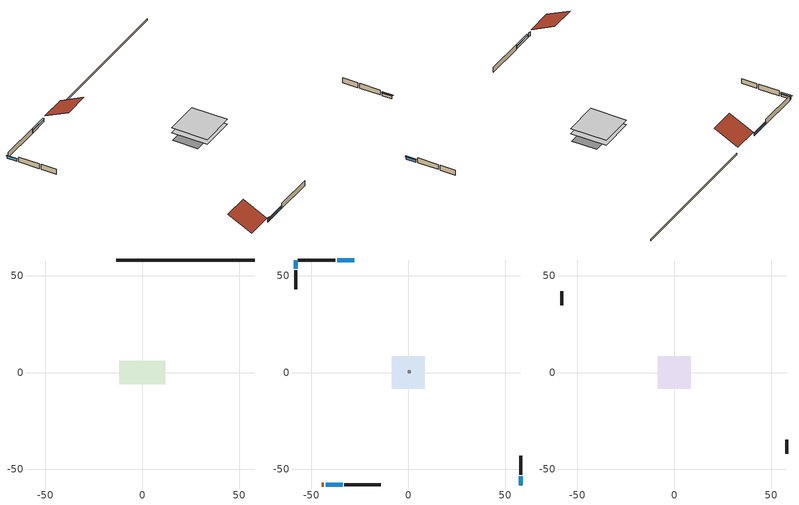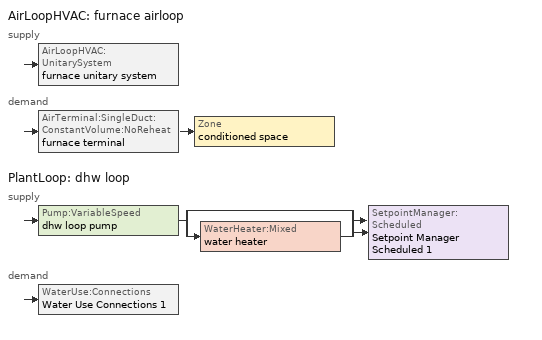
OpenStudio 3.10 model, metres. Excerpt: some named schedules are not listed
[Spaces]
crawlspace - unvented 1
 floor foundation (Slab1 construction): -11.91,-5.96 -11.91,5.96 11.91,5.96 11.91,-5.96 z-0.91
 wall foundation (FoundationWall1 construction): 58.06,58.06 -13.41,58.06 z-0.91:0
conditioned space 1
 floor to crawlspace - unvented 1 (Floor1 construction): -8.42,-8.42 -8.42,8.42 8.42,8.42 8.42,-8.42 z0
 wall outside (Wall1 construction): -37.59,58.06 -57.13,58.06 z0:2.44
 wall outside (Wall2 construction): 58.06,-52.73 58.06,-42.96 z0:2.44
 wall outside (Wall3 construction): -32.96,-58.06 -14.19,-58.06 z0:2.44
 wall outside (Wall4 construction): -58.06,52.73 -58.06,42.96 z0:2.44
 wall outside (AdiabaticWallConstruction): -27.86,58.06 -36.66,58.06 / 58.06,-58.06 58.06,-53.66 / -42.69,-58.06 -33.89,-58.06 / -58.06,58.06 -58.06,53.66 z0:1.19
 wall outside (AdiabaticWallConstruction 1): -44.53,-58.06 -43.62,-58.06 z0:2.03
 window (WindowConstruction): -27.86,58.06 -36.66,58.06 z0:1.19
 window (WindowConstruction 1): 58.06,-58.06 58.06,-53.66 z0:1.19
 window (WindowConstruction 2): -42.69,-58.06 -33.89,-58.06 z0:1.19
 window (WindowConstruction 3): -58.06,58.06 -58.06,53.66 z0:1.19
 door (Door): -44.53,-58.06 -43.62,-58.06 z0:2.03
furnace airloop ret air space
 floor adiabatic (AdiabaticConst): 0,0 0,1 1,1 1,0 z0
 wall adiabatic (AdiabaticConst): 0,1 0,0 1,0 1,1 0,1 z0:1
 ceiling adiabatic (AdiabaticConst): 1,0 1,1 0,1 0,0 z1
attic - vented 1
 floor to conditioned space 1 (Floor2 construction Reversed): -8.42,-8.42 -8.42,8.42 8.42,8.42 8.42,-8.42 z2.44
 wall outside (Wall5 construction): 58.06,-42.03 58.06,-34.76 z0:2.44
 wall outside (Wall6 construction): -58.06,42.03 -58.06,34.76 z0:2.44
 roof outside (Roof1 construction): -26.93,58.06,2.44 -26.93,46.79,8.07 -14.34,46.79,8.07 -14.34,58.06,2.44
 roof outside (Roof2 construction): -45.46,-58.06,2.44 -45.46,-46.79,8.07 -58.06,-46.79,8.07 -58.06,-58.06,2.44
shading: -36.97,58.06 -27.56,58.06 -27.56,58.67 -36.97,58.67 z1.49; 58.06,-53.35 58.06,-58.36 58.67,-58.36 58.67,-53.35 z1.49; -33.58,-58.06 -42.99,-58.06 -42.99,-58.67 -33.58,-58.67 z1.49; -58.06,53.35 -58.06,58.36 -58.67,58.36 -58.67,53.35 z1.49
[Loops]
AirLoopHVAC 'furnace airloop'
 supply: AirLoopHVAC:UnitarySystem 'furnace unitary system'
 demand: AirTerminal:SingleDuct:ConstantVolume:NoReheat 'furnace terminal' > Zone 'conditioned space'
PlantLoop 'dhw loop'
 supply: Pump:VariableSpeed 'dhw loop pump' > split
  | bypass
  | WaterHeater:Mixed 'water heater'
  join > SetpointManager:Scheduled 'Setpoint Manager Scheduled 1'
 demand: WaterUse:Connections 'Water Use Connections 1'
[Site]
Buffalo Niagara Intl Ap_NY: Latitude {deg}=42.93; Longitude {deg}=-78.73; Time Zone {hr}=-5; Elevation {m}=215; Terrain=Suburbs; Keep Site Location Information=Yes
[Site:GroundTemperature:Shallow]
4.30207, 2.29327, 2.1324, 3.08568, 6.91256, 10.7216, 14.0239, 16.1158, 16.2935, 14.5921, 11.374, 7.68183
[Site:WaterMainsTemperature]
Calculation Method=Schedule; Temperature Schedule=mains temperature schedule
[Building]
Building 1
[Material] Roughness=Rough
Name | Thickness {m} | Conductivity {W/m-K} | Density {kg/m3} | Specific Heat {J/kg-K} | Thermal Absorptance | Solar Absorptance | Visible Absorptance
asphalt or fiberglass shingles | 0.00635 | 0.162714 | 1121.4 | 1465.45 | 0.9 | 0.85 | 0.85
roof rigid ins | 0.00281632 | 0.029427 | 32.04 | 1214.23 | 0.9 | 0.7 | 0.7
osb sheathing 0.5 in. | 0.0127 | 0.115458 | 512.64 | 1214.23 | 0.9 | 0.6 | 0.6
wood siding | 0.0254 | 0.102417 | 544.68 | 1172.36 | 0.9 | 0.7 | 0.7
osb sheathing 0.5 in. 1 | 0.0127 | 0.115458 | 512.64 | 1214.23 | 0.9 | 0.7 | 0.7
wall stud and cavity | 0.1397 | 0.0929022 | 139.0536 | 1170.24 | 0.9 | 0.7 | 0.7
gypsum board | 0.0127 | 0.160291 | 801 | 837.4 | 0.9 | 0.6 | 0.6
wall stud and cavity 1 | 0.1397 | 0.727959 | 139.0536 | 1170.24 | 0.9 | 0.6 | 0.6
floor stud and cavity | 0.1397 | 0.21683 | 92.3553 | 1139.71 | 0.9 | 0.7 | 0.7
floor rigid ins | 0.103632 | 0.029427 | 32.04 | 1214.23 | 0.9 | 0.7 | 0.7
osb sheathing 0.75 in. | 0.01905 | 0.115458 | 512.64 | 1214.23 | 0.9 | 0.7 | 0.7
floor covering | 0.0127 | 0.0433444 | 54.468 | 1339.84 | 0.9 | 0.6 | 0.6
ceiling loosefill ins | 0.169333 | 0.0480833 | 16.02 | 1046.75 | 0.9 | 0.7 | 0.7
ceiling stud and cavity | 0.1397 | 0.0824711 | 65.682 | 1177.47 | 0.9 | 0.7 | 0.7
concrete 8.0 in. | 0.2032 | 1.803125 | 2242.8 | 837.4 | 0.9 | 0.7 | 0.7
soil 0.5 in. | 0.0127 | 1.731 | 1842.3 | 418.7 | 0.9 | 0.7 | 0.7
wood siding 1; wood siding 2 | 0.0254 | 0.102417 | 544.68 | 1172.36
wall rigid ins | 0.512978 | 0.029427 | 32.04 | 1214.23 | 0.9 | 0.7 | 0.7
wall stud and cavity 2 | 0.0889 | 0.380278 | 52.3479 | 1209.89 | 0.9 | 0.7 | 0.7
door material | 0.04445 | 0.0716541 | 512.64 | 1214.23 | 0.9 | 0.7 | 0.7
wall stud and cavity 3 | 0.0889 | 0.391764 | 83.0341 | 1211.67 | 0.9 | 0.7 | 0.7
furniture material conditioned space 1 | 0.1524 | 0.115458 | 640.8 | 1214.23 | 0.9 | 0.6 | 0.6
[Construction]
Roof1 construction; Roof2 construction: asphalt or fiberglass shingles, roof rigid ins, osb sheathing 0.5 in.
Wall1 construction; Wall2 construction; Wall3 construction; Wall4 construction: wood siding, osb sheathing 0.5 in. 1, wall stud and cavity, gypsum board
Wall5 construction; Wall6 construction: wood siding, osb sheathing 0.5 in. 1, wall stud and cavity 1
Floor1 construction: floor stud and cavity, floor rigid ins, osb sheathing 0.75 in., floor covering
Floor2 construction Reversed: gypsum board, ceiling stud and cavity, ceiling loosefill ins
FoundationWall1 construction: concrete 8.0 in.
Slab1 construction: soil 0.5 in.
WindowConstruction; WindowConstruction 1; WindowConstruction 2; WindowConstruction 3: WindowMaterial
AdiabaticWallConstruction: wood siding 1, wall rigid ins, wall stud and cavity 2, gypsum board
Door: door material
AdiabaticWallConstruction 1: wood siding 2, wall rigid ins, wall stud and cavity 2, gypsum board
PartitionWallConstruction: gypsum board, wall stud and cavity 3, gypsum board
furniture construction conditioned space 1: furniture material conditioned space 1
AdiabaticConst: Adiabatic
[WindowMaterial:SimpleGlazingSystem]
WindowMaterial: U-Factor {W/m2-K}=2.10086; Solar Heat Gain Coefficient=0.3
[Material:NoMass]
Adiabatic: Roughness=Rough; Thermal Resistance {m2-K/W}=176.1
[ThermalZone] Multiplier=1; Use Ideal Air Loads=No
Name | Volume {m3} | Thermostat
conditioned space | 692.064 | conditioned space temperature setpoint
attic - vented | 356.391
crawlspace - unvented | 259.524
furnace airloop ret air zone | 1
[Sizing:Zone] Zone Cooling Design Supply Air Temperature Input Method=SupplyAirTemperature; Zone Cooling Design Supply Air Temperature {C}=14; Zone Cooling Design Supply Air Temperature Difference {deltaC}=11.11; Zone Heating Design Supply Air Temperature Input Method=SupplyAirTemperature; Zone Heating Design Supply Air Temperature {C}=40; Zone Heating Design Supply Air Temperature Difference {deltaC}=11.11; Zone Cooling Design Supply Air Humidity Ratio {kg-H2O/kg-air}=0.0085; Zone Heating Design Supply Air Humidity Ratio {kg-H2O/kg-air}=0.008; Cooling Design Air Flow Method=DesignDay; Heating Design Air Flow Method=DesignDay; Account for Dedicated Outdoor Air System=No; Dedicated Outdoor Air System Control Strategy=NeutralSupplyAir; Dedicated Outdoor Air Low Setpoint Temperature for Design {C}=autosize; Dedicated Outdoor Air High Setpoint Temperature for Design {C}=autosize; Zone Load Sizing Method=Sensible Load Only No Latent Load; Zone Latent Cooling Design Supply Air Humidity Ratio Input Method=HumidityRatioDifference; Zone Cooling Design Supply Air Humidity Ratio Difference {kgWater/kgDryAir}=0.005; Zone Latent Heating Design Supply Air Humidity Ratio Input Method=HumidityRatioDifference; Zone Humidification Design Supply Air Humidity Ratio Difference {kgWater/kgDryAir}=0.005; Sizing Option=Coincident
conditioned space; attic - vented; crawlspace - unvented; furnace airloop ret air zone
[Zone equipment]
conditioned space: furnace terminal
[Space]
Name | Thermal Zone | Volume {m3}
conditioned space 1 | conditioned space | 692.064
attic - vented 1 | attic - vented | 356.391
crawlspace - unvented 1 | crawlspace - unvented | 259.524
furnace airloop ret air space | furnace airloop ret air zone
[ThermostatSetpoint:DualSetpoint]
conditioned space temperature setpoint: Heating Setpoint Temperature Schedule=heating setpoint; Cooling Setpoint Temperature Schedule=cooling setpoint; Temperature Difference Between Cutout And Setpoint {deltaC}=0
[Foundation:Kiva]
Foundation Kiva 1: Initial Indoor Air Temperature {C}=0.1092; Wall Height Above Grade {m}=0; Wall Depth Below Slab {m}=0.2032
[Foundation:Kiva:Settings]
Soil Conductivity {W/m-K}=1.731; Soil Density {kg/m3}=1842.3; Soil Specific Heat {J/kg-K}=418.7; Ground Solar Absorptivity=0.9; Ground Thermal Absorptivity=0.9; Ground Surface Roughness {m}=0.03; Far-Field Width {m}=40; Deep-Ground Boundary Condition=ZeroFlux; Deep-Ground Depth {m}=40; Minimum Cell Dimension {m}=0.2; Maximum Cell Growth Coefficient=3; Simulation Timestep=Timestep
[SurfaceProperty:ExposedFoundationPerimeter]
Slab1: Exposed Perimeter Calculation Method=TotalExposedPerimeter; Total Exposed Perimeter {m}=71.46544
[SurfaceProperty:IncidentSolarMultiplier] Incident Solar Multiplier=1; Incident Solar Multiplier Schedule=trans schedule winter=0.857 summer=0.857
Window1; Window2; Window3; Window4
[InternalMass:Definition] Design Level Calculation Method=SurfaceArea
Name | Construction | Surface Area {m2}
partition wall mass | PartitionWallConstruction | 283.819
furniture mass conditioned space 1 | furniture construction conditioned space 1 | 113.528
[InternalMass] Space or SpaceType=conditioned space 1; Multiplier=1
Name | Internal Mass Definition
partition wall mass | partition wall mass
furniture mass conditioned space 1 | furniture mass conditioned space 1
[Coil:Heating:Gas]
furnace htg coil: Availability Schedule=Always On Discrete; Gas Burner Efficiency=0.78; Nominal Capacity {W}=25444.1; On Cycle Parasitic Electric Load {W}=0; Off Cycle Parasitic Gas Load {W}=0; Fuel Type=OtherFuel1
[Fan:SystemModel]
furnace supply fan: Availability Schedule=Always On Discrete; Design Maximum Air Flow Rate {m3/s}=0.819301; Speed Control Method=Discrete; Electric Power Minimum Flow Rate Fraction=0.2; Design Pressure Rise {Pa}=500; Motor Efficiency=1; Motor In Air Stream Fraction=1; Design Electric Power Consumption {W}=autosize; Design Power Sizing Method=PowerPerFlow; Electric Power Per Unit Flow Rate {W/(m3/s)}=1059.44; Electric Power Per Unit Flow Rate Per Unit Pressure {W-s/m3-Pa}=1.66667; Fan Total Efficiency=0.7; Motor Loss Radiative Fraction=0; Speed Flow Fraction 1=1; Speed Electric Power Fraction 1=1
[EnergyManagementSystem:Sensor]
Name | Output Variable or Output Meter Index Key | Output Variable or Output Meter
furnace_supply_fan_s | furnace supply fan | Fan Electricity Energy
furnace_htg_coil_s | furnace htg coil | Heating Coil Heating Energy
water_heater_energy | water heater | Water Heater OtherFuel1 Rate
water_heater_on_cycle_parasitic | water heater | Water Heater On Cycle Parasitic Electricity Rate
water_heater_off_cycle_parasitic | water heater | Water Heater Off Cycle Parasitic Electricity Rate
fridge_tin_s; tin_s | conditioned space | Zone Mean Air Temperature
out_pb_s |  | Site Outdoor Air Barometric Pressure
out_wt_s |  | Site Outdoor Air Humidity Ratio
win_s | conditioned space | Zone Air Humidity Ratio
site_vw_s |  | Site Wind Speed
tout_s | conditioned space | Zone Outdoor Air Drybulb Temperature
cool_season | cooling season schedule | Schedule Value
furnace_airloop_Fan_RTF_s | furnace supply fan | Fan Runtime Fraction
furnace_airloop_AH_MFR_s | Node 6 | System Node Mass Flow Rate
furnace_airloop_AH_VFR_s | Node 6 | System Node Current Density Volume Flow Rate
furnace_airloop_AH_Tout_s | Node 6 | System Node Temperature
furnace_airloop_AH_Wout_s | Node 6 | System Node Humidity Ratio
furnace_airloop_RA_T_s | Node 9 | System Node Temperature
furnace_airloop_Ra_W_s | Node 9 | System Node Humidity Ratio
furnace_airloop_0_DZ_T_s | crawlspace - unvented | Zone Air Temperature
furnace_airloop_0_DZ_W_s | crawlspace - unvented | Zone Mean Air Humidity Ratio
natural_vent_s | natural vent schedule | Schedule Value
htg_sp_s | heating setpoint | Schedule Value
clg_sp_s | cooling setpoint | Schedule Value
mech_vent_range_fan_0_sch_s | mech vent range fan 0 schedule | Schedule Value
mech_vent_bath_fan_0_sch_s | mech vent bath fan 0 schedule | Schedule Value
clothes_dryer_exhaust_0_sch_s | clothes_dryer | Schedule Value
conditioned_space_htg_unmet_s | conditioned space | Zone Heating Setpoint Not Met Time
conditioned_space_clg_unmet_s | conditioned space | Zone Cooling Setpoint Not Met Time
htg_load_cond |  | Heating:EnergyTransfer:Zone:CONDITIONED SPACE
clg_load_cond |  | Cooling:EnergyTransfer:Zone:CONDITIONED SPACE
htg_load_duct |  | Heating:EnergyTransfer:Zone:FURNACE AIRLOOP RET AIR ZONE
clg_load_duct |  | Cooling:EnergyTransfer:Zone:FURNACE AIRLOOP RET AIR ZONE
[EnergyManagementSystem:Program]
furnace_supply_fan_disaggregate_program: Set furnace_supply_fan_primary_htg = 0; If furnace_htg_coil_s > 0; Set furnace_supply_fan_primary_htg = furnace_supply_fan_s; EndIf
water_heater_EC_adj: If WarmupFlag == 0; Set dhw_e_cons = water_heater_energy + water_heater_on_cycle_parasitic + water_heater_off_cycle_parasitic; Set water_heater_ec_adj_act = 0.0 * dhw_e_cons / 1; EndIf
fridge_schedule_program: Set Tin = fridge_tin_s*(9.0/5.0)+32.0; Set fridge_schedule_act = 0; If (Hour == 0); Set fridge_schedule_act = (-0.487+0.019*Tin); ElseIf (Hour == 1); Set fridge_schedule_act = (-0.34+0.016*Tin); ElseIf (Hour == 2); Set fridge_schedule_act = (-0.37+0.017*Tin); ElseIf (Hour == 3); Set fridge_schedule_act = (-0.361+0.016*Tin); ElseIf (Hour == 4); Set fridge_schedule_act = (-0.515+0.018*Tin); ElseIf (Hour == 5); Set fridge_schedule_act = (-0.684+0.021*Tin); ElseIf (Hour == 6); Set fridge_schedule_act = (-0.471+0.019*Tin); ElseIf (Hour == 7); Set fridge_schedule_act = (-0.159+0.015*Tin); ElseIf (Hour == 8); Set fridge_schedule_act = (-0.079+0.015*Tin); ElseIf (Hour == 9); Set fridge_schedule_act = (-0.417+0.019*Tin); ElseIf (Hour == 10); Set fridge_schedule_act = (-0.411+0.018*Tin); ElseIf (Hour == 11); Set fridge_schedule_act = (-0.386+0.018*Tin); ElseIf (Hour == 12); Set fridge_schedule_act = (-0.24+0.016*Tin); ElseIf (Hour == 13); Set fridge_schedule_act = (-0.314+0.017*Tin); ElseIf (Hour == 14); Set fridge_schedule_act = (-0.16+0.015*Tin); ElseIf (Hour == 15); Set fridge_schedule_act = (-0.121+0.015*Tin); ElseIf (Hour == 16); Set fridge_schedule_act = (-0.469+0.02*Tin); ElseIf (Hour == 17); Set fridge_schedule_act = (-0.412+0.02*Tin); ElseIf (Hour == 18); Set fridge_schedule_act = (-0.091+0.017*Tin); ElseIf (Hour == 19); Set fridge_schedule_act = (0.077+0.014*Tin); ElseIf (Hour == 20); Set fridge_schedule_act = (-0.118+0.016*Tin); ElseIf (Hour == 21); Set fridge_schedule_act = (-0.247+0.017*Tin); ElseIf (Hour == 22); Set fridge_schedule_act = (-0.445+0.019*Tin); ElseIf (Hour == 23); Set fridge_schedule_act = (-0.544+0.02*Tin); EndIf
furnace_airloop_0_duct_program: Set furnace_airloop_AH_MFR = furnace_airloop_AH_MFR_s; Set furnace_airloop_Fan_RTF = 0; Set furnace_airloop_Fan_RTF = furnace_airloop_Fan_RTF + furnace_airloop_Fan_RTF_s; Set furnace_airloop_AH_VFR = furnace_airloop_AH_VFR_s; Set furnace_airloop_AH_Tout = furnace_airloop_AH_Tout_s; Set furnace_airloop_AH_Wout = furnace_airloop_AH_Wout_s; Set furnace_airloop_RA_T = furnace_airloop_RA_T_s; Set furnace_airloop_Ra_W = furnace_airloop_Ra_W_s; Set furnace_airloop_0_DZ_T = furnace_airloop_0_DZ_T_s; Set furnace_airloop_0_DZ_W = furnace_airloop_0_DZ_W_s; Run furnace_airloop_0_duct_subroutine; Set furnace_airloop_0_SupSensLkToCond_act = furnace_airloop_0_SupSensLkToCond; Set furnace_airloop_0_SupLatLkToCond_act = furnace_airloop_0_SupLatLkToCond; Set furnace_airloop_0_SupCondToLv_act = furnace_airloop_0_SupCondToLv; Set furnace_airloop_0_RetSensLkToRP_act = furnace_airloop_0_RetSensLkToRP; Set furnace_airloop_0_RetLatLkToRP_act = furnace_airloop_0_RetLatLkToRP; Set furnace_airloop_0_RetCondToRP_act = furnace_airloop_0_RetCondToRP; Set furnace_airloop_0_RetCondToDZ_act = furnace_airloop_0_RetCondToDZ; Set furnace_airloop_0_SupCondToDZ_act = furnace_airloop_0_SupCondToDZ; Set furnace_airloop_0_SupSensLkToDZ_act = furnace_airloop_0_SupSensLkToDZ; Set furnace_airloop_0_SupLatLkToDZ_act = furnace_airloop_0_SupLatLkToDZ; Set furnace_airloop_0_ZoneMixDZToCond_mix_act = furnace_airloop_0_ZoneMixDZToCond; Set furnace_airloop_0_ZoneMixCondToDZ_mix_act = furnace_airloop_0_ZoneMixCondToDZ
natural_vent_program: Set Tin = tin_s; Set Tout = tout_s; Set Wout = out_wt_s; Set Pbar = out_pb_s; Set Phiout = (@RhFnTdbWPb Tout Wout Pbar); Set MaxHR = 0.0115; Set Tnvsp = (htg_sp_s + clg_sp_s) / 2; Set NVavail = natural_vent_s; Set ClgSsnAvail = cool_season; Set Qnv = 0; Set Qwhf = 0; Set whole_house_fan_mix_act = 0; Set whole_house_fan_act = 0; If ((Wout < MaxHR) && (Tin > Tout) && (Tin > Tnvsp) && (ClgSsnAvail > 0)); Set WHF_Flow = 0; Set Adj = (Tin-Tnvsp)/(Tin-Tout); Set Adj = (@Min Adj 1); Set Adj = (@Max Adj 0); If (WHF_Flow > 0); Set Qwhf = WHF_Flow*Adj; Set whole_house_fan_mix_act = WHF_Flow*Adj; Set WHF_W = 0; Set whole_house_fan_act = WHF_W*Adj; ElseIf (NVavail > 0); Set NVArea = 12615.824058624003; Set Cs = 8.968567957270247e-05; Set Cw = 6.158219665777789e-05; Set Tdiff = Tin-Tout; Set dT = (@Abs Tdiff); Set Vwind = site_vw_s; Set SGNV = NVArea*Adj*((((Cs*dT)+(Cw*(Vwind^2)))^0.5)/1000); Set MaxNV = 3.844798503936001; Set Qnv = (@Min SGNV MaxNV); EndIf; EndIf; Set natural_vent_flow_act = Qnv; Set whole_house_fan_flow_act = Qwhf; Set natural_vent_program_Qnv = Qnv; Set natural_vent_program_Qwhf = Qwhf
crawlspace_unvented_1_duct_leakage_imbalance_infil_program: Set Qducts = 0; Set Qducts = Qducts - furnace_airloop_0_DuctImbalLkSupFanEquivDZ; Set Qducts = Qducts + furnace_airloop_0_DuctImbalLkExhFanEquivDZ; Set crawlspace_unvented_1_duct_leakage_imbalance_infil_flow_act = (@Abs(Qducts))
infil_program: Set p_m = 0.14; Set p_s = 0.22; Set s_m = 270; Set s_s = 370; Set z_m = 9.99744; Set z_s = 2.4384; Set f_t = (((s_m/z_m)^p_m)*((z_s/s_s)^p_s)); Set Tdiff = tin_s-tout_s; Set dT = @Abs Tdiff; Set c = 0.0833; Set Cs = 0.0567; Set Cw = 0.1627; Set n = 0.65; Set sft = (f_t*0.5); Set temp1 = ((c*Cw)*((sft*site_vw_s)^(2*n)))^2; Set Qinf = (((c*Cs*(dT^n))^2)+temp1)^0.5; Set Qinf = (@Max Qinf 0); Set mech_vent_house_fan_sensible_load_act = 0.0; Set mech_vent_house_fan_latent_load_act = 0.0; Set OASupInPb = out_pb_s; Set OASupInTemp = tout_s; Set OASupInW = out_wt_s; Set OASupRho = (@RhoAirFnPbTdbW OASupInPb OASupInTemp OASupInW); Set OASupCp = (@CpAirFnW OASupInW); Set OASupInEnth = (@HFnTdbW OASupInTemp OASupInW); Set ZoneTemp = tin_s; Set ZoneW = win_s; Set ZoneCp = (@CpAirFnW ZoneW); Set ZoneAirEnth = (@HFnTdbW ZoneTemp ZoneW); Set mech_vent_house_fan_cfis_act = 0.0; Set QWHV_cfis_sup = 0.0; Set QWHV_cfis_suppl_sup = 0.0; Set QWHV_cfis_suppl_exh = 0.0; Set Qrange = 0; Set Qrange = Qrange + 0.04719 * mech_vent_range_fan_0_sch_s; Set Qbath = 0; Set Qbath = Qbath + 0.04719 * mech_vent_bath_fan_0_sch_s; Set Qdryer = 0; Set Qdryer = Qdryer + 0.15118 * clothes_dryer_exhaust_0_sch_s; Set QWHV_sup = 0.0; Set QWHV_exh = 0.0; Set Qsupply = QWHV_sup + QWHV_cfis_sup + QWHV_cfis_suppl_sup; Set Qexhaust = Qrange + Qbath + Qdryer + QWHV_exh + QWHV_cfis_suppl_exh; Set Qfan = (@Max Qexhaust Qsupply); Set Qducts = 0; Set Qducts = Qducts - furnace_airloop_0_DuctImbalLkSupFanEquivCond; Set Qducts = Qducts + furnace_airloop_0_DuctImbalLkExhFanEquivCond; If Qducts < 0; Set Qsupply = Qsupply - Qducts; Else; Set Qexhaust = Qexhaust + Qducts; EndIf; Set Qfan_with_ducts = (@Max Qexhaust Qsupply); Set Qimb = (@Abs (Qsupply - Qexhaust)); If Qinf + Qimb > 0; Set Qtot = Qfan_with_ducts + (Qinf^2) / (Qinf + Qimb); Else; Set Qtot = Qfan_with_ducts; EndIf; Set Qinf_adj = Qtot - Qfan; Set infil_flow_act = Qinf_adj; Set infil_program_Qinf = Qinf_adj; Set infil_program_Qfan = Qfan; Set Qload = Qfan; Set Effectiveness_Sens = 0.0; Set Effectiveness_Lat = 0.0; Set Fan_MFR = Qload * OASupRho; Set ZoneInEnth = OASupInEnth; Set ZoneInTemp = OASupInTemp; Set FanTotalToCond = Fan_MFR * (ZoneInEnth - ZoneAirEnth); Set FanSensToCond = Fan_MFR * ZoneCp * (ZoneInTemp - ZoneTemp); Set FanLatToCond = FanTotalToCond - FanSensToCond; Set mech_vent_house_fan_sensible_load_act = mech_vent_house_fan_sensible_load_act + FanSensToCond; Set mech_vent_house_fan_latent_load_act = mech_vent_house_fan_latent_load_act + FanLatToCond
unmet_hours_program: Set htg_unmet_hours = 0; Set clg_unmet_hours = 0; Set unit_htg_unmet_hours = 0; If ((DayOfYear >= 1) && (DayOfYear <= 365)); Set unit_htg_unmet_hours = unit_htg_unmet_hours + conditioned_space_htg_unmet_s; If unit_htg_unmet_hours > htg_unmet_hours; Set htg_unmet_hours = unit_htg_unmet_hours; EndIf; EndIf
total_loads_program: Set loads_htg_tot = 0; Set loads_clg_tot = 0; If htg_load_cond > 0; Set loads_htg_tot = loads_htg_tot + (htg_load_cond - clg_load_cond) * 1.0; Set loads_htg_tot = loads_htg_tot + (htg_load_duct - clg_load_duct) * 1.0; EndIf; Set loads_htg_tot = (@Max loads_htg_tot 0); If clg_load_cond > 0; Set loads_clg_tot = loads_clg_tot + (clg_load_cond - htg_load_cond) * 0.0; Set loads_clg_tot = loads_clg_tot + (clg_load_duct - htg_load_duct) * 0.0; EndIf; Set loads_clg_tot = (@Max loads_clg_tot 0)
total_airflows_program: Set total_infil_flow_rate = 0; Set total_mechvent_flow_rate = 0; Set total_natvent_flow_rate = 0; Set total_whf_flow_rate = 0; Set total_infil_flow_rate = total_infil_flow_rate + (infil_program_Qinf * 1); Set total_mechvent_flow_rate = total_mechvent_flow_rate + (infil_program_Qfan * 1); Set total_natvent_flow_rate = total_natvent_flow_rate + (natural_vent_program_Qnv * 1); Set total_whf_flow_rate = total_whf_flow_rate + (natural_vent_program_Qwhf * 1)
[EnergyManagementSystem:ProgramCallingManager]
furnace_supply_fan_disaggregate_program_calling_manager: EndOfSystemTimestepBeforeHVACReporting; furnace_supply_fan_disaggregate_program
water_heater_EC_adj_ProgramManager: EndOfSystemTimestepBeforeHVACReporting; water_heater_EC_adj
fridge_schedule_program_calling_manager: BeginZoneTimestepAfterInitHeatBalance; fridge_schedule_program
furnace_airloop_0_duct_program_calling_manager: EndOfSystemTimestepAfterHVACReporting; furnace_airloop_0_duct_program
natural_vent_program_calling_manager: BeginZoneTimestepAfterInitHeatBalance; natural_vent_program
crawlspace_unvented_1_duct_leakage_imbalance_infil_program_calling_manager: BeginZoneTimestepAfterInitHeatBalance; crawlspace_unvented_1_duct_leakage_imbalance_infil_program
infil_program_calling_manager: BeginZoneTimestepAfterInitHeatBalance; infil_program
unmet_hours_program_calling_manager: EndOfZoneTimestepBeforeZoneReporting; unmet_hours_program
total_loads_program_calling_manager: EndOfZoneTimestepAfterZoneReporting; total_loads_program
total_airflows_program_calling_manager: EndOfZoneTimestepAfterZoneReporting; total_airflows_program
[EnergyManagementSystem:OutputVariable]
furnace supply fan disaggregate htg primary: EMS Variable=furnace_supply_fan_primary_htg; Type of Data in Variable=Summed; Update Frequency=SystemTimestep; EMS Program or Subroutine=furnace_supply_fan_disaggregate_program; Units=J
[AirLoopHVAC:UnitarySystem]
furnace unitary system: Control Type=Load; Controlling Zone or Thermostat Location=conditioned space; Dehumidification Control Type=None; Availability Schedule=Always On Discrete; Supply Fan=furnace supply fan; Fan Placement=BlowThrough; Supply Air Fan Operating Mode Schedule=furnace auto fan schedule; Heating Coil=furnace htg coil; DX Heating Coil Sizing Ratio=1; Use DOAS DX Cooling Coil=No; DOAS DX Cooling Coil Leaving Minimum Air Temperature {C}=2; Latent Load Control=SensibleOnlyLoadControl; Supply Air Flow Rate Method During Cooling Operation=SupplyAirFlowRate; Supply Air Flow Rate During Cooling Operation {m3/s}=0; Supply Air Flow Rate Method During Heating Operation=SupplyAirFlowRate; Supply Air Flow Rate During Heating Operation {m3/s}=0.819301; Supply Air Flow Rate Method When No Cooling or Heating is Required=SupplyAirFlowRate; Supply Air Flow Rate When No Cooling or Heating is Required {m3/s}=0; No Load Supply Air Flow Rate Control Set To Low Speed=Yes; Maximum Supply Air Temperature {C}=48.8889; Maximum Outdoor Dry-Bulb Temperature for Supplemental Heater Operation {C}=21; Ancilliary On-Cycle Electric Power {W}=0; Ancilliary Off-Cycle Electric Power {W}=0
[AirLoopHVAC]
furnace airloop: Availability Schedule=Always On Discrete; Design Supply Air Flow Rate {m3/s}=0.819301; Design Return Air Flow Fraction of Supply Air Flow=1
[Sizing:System]
furnace airloop: Central Heating Maximum System Air Flow Ratio=0.3; Preheat Design Temperature {C}=7; Preheat Design Humidity Ratio {kg-H2O/kg-Air}=0.008; Precool Design Temperature {C}=12.8; Precool Design Humidity Ratio {kg-H2O/kg-Air}=0.008; Central Cooling Design Supply Air Temperature {C}=12.8; Central Heating Design Supply Air Temperature {C}=16.7; 100% Outdoor Air in Cooling=Yes; 100% Outdoor Air in Heating=Yes; Central Cooling Design Supply Air Humidity Ratio {kg-H2O/kg-Air}=0.0085; Zone Maximum Outdoor Air Fraction=1; Cooling Supply Air Flow Rate Per Floor Area {m3/s-m2}=0.00996765; Cooling Fraction of Autosized Cooling Supply Air Flow Rate=1; Cooling Supply Air Flow Rate Per Unit Cooling Capacity {m3/s-W}=3.94755e-05; Heating Supply Air Flow Rate Per Floor Area {m3/s-m2}=0.00996765; Heating Fraction of Autosized Heating Supply Air Flow Rate=1; Heating Fraction of Autosized Cooling Supply Air Flow Rate=1; Heating Supply Air Flow Rate Per Unit Heating Capacity {m3/s-W}=3.15882e-05; Cooling Design Capacity Method=CoolingDesignCapacity; Cooling Design Capacity {W}=autosize; Cooling Design Capacity Per Floor Area {W/m2}=234.7; Fraction of Autosized Cooling Design Capacity=1; Heating Design Capacity Method=HeatingDesignCapacity; Heating Design Capacity {W}=autosize; Heating Design Capacity Per Floor Area {W/m2}=157; Fraction of Autosized Heating Design Capacity=1; Central Cooling Capacity Control Method=OnOff; Occupant Diversity=autosize
[AirTerminal:SingleDuct:ConstantVolume:NoReheat]
furnace terminal: Availability Schedule=Always On Discrete; Maximum Air Flow Rate {m3/s}=0.819301
[External:File]
External File 1: File=in.schedules.csv
[ElectricEquipment:Definition] Design Level Calculation Method=EquipmentLevel
Name | Design Level {W} | Fraction Latent | Fraction Radiant | Fraction Lost
ceiling fan | 58.3651 | 0 | 0.558 | 0
clothes washer | 1243.65 | 0.03 | 0.162 | 0.7
clothes dryer | 485.805 | 0.015 | 0.081 | 0.85
dishwasher | 724.42 | 0.3 | 0.18 | 0.4
fridge | 78.8813 | 0 | 0.6 | 0
cooking range | 102.038 | 0.16 | 0.384 | 0.2
misc tv | 407.323 | 0 | 0.6 | 0
misc plug loads | 514.959 | 0.045 | 0.513 | 0.1
whole house fan; mech vent house fan | 0 | 0 | 0 | 1
mech vent house fan cfis | 0 | 0 | 0 | 0
mech vent range fan 0; mech vent bath fan 0 | 30 | 0 | 0 | 1
[ElectricEquipment] Space or SpaceType=conditioned space 1
Name | Electric Equipment Definition | Schedule
ceiling fan | ceiling fan | ceiling_fan
clothes washer | clothes washer | clothes_washer
clothes dryer | clothes dryer | clothes_dryer
dishwasher | dishwasher | dishwasher
fridge | fridge | fridge schedule
cooking range | cooking range | cooking_range
misc tv | misc tv | plug_loads_tv
misc plug loads | misc plug loads | plug_loads_other
whole house fan | whole house fan | Always On Discrete
mech vent house fan | mech vent house fan | mech vent house fan schedule
mech vent house fan cfis | mech vent house fan cfis | mech vent house fan cfis schedule
mech vent range fan 0 | mech vent range fan 0 | mech vent range fan 0 schedule
mech vent bath fan 0 | mech vent bath fan 0 | mech vent bath fan 0 schedule
[PlantLoop]
dhw loop: Fluid Type=Water; Glycol Concentration=0; Maximum Loop Flow Rate {m3/s}=0.01; Plant Loop Volume {m3}=0.003; Load Distribution Scheme=Optimal
[Sizing:Plant]
dhw loop: Loop Type=Heating; Design Loop Exit Temperature {C}=52.6667; Loop Design Temperature Difference {deltaC}=5.55556; Sizing Option=NonCoincident; Zone Timesteps in Averaging Window=1; Coincident Sizing Factor Mode=None
[Pump:VariableSpeed]
dhw loop pump: Rated Flow Rate {m3/s}=0.01; Rated Pump Head {Pa}=1; Rated Power Consumption {W}=0; Motor Efficiency=0.85; Fraction of Motor Inefficiencies to Fluid Stream=0; Coefficient 1 of the Part Load Performance Curve=0; Coefficient 2 of the Part Load Performance Curve=1; Coefficient 3 of the Part Load Performance Curve=0; Coefficient 4 of the Part Load Performance Curve=0; Minimum Flow Rate {m3/s}=0; Pump Control Type=Intermittent; Skin Loss Radiative Fraction=0.5; Design Power Sizing Method=PowerPerFlowPerPressure; Design Electric Power per Unit Flow Rate {W/(m3/s)}=348701.1; Design Shaft Power per Unit Flow Rate per Unit Head {W-s/m3-Pa}=1.28205; Design Minimum Flow Rate Fraction=0
[SetpointManager:Scheduled]
Setpoint Manager Scheduled 1: Control Variable=Temperature; Schedule=dhw temp
[WaterHeater:Mixed]
water heater: Tank Volume {m3}=0.143846; Setpoint Temperature Schedule=water heater setpoint; Deadband Temperature Difference {deltaC}=2; Maximum Temperature Limit {C}=99; Heater Control Type=Cycle; Heater Maximum Capacity {W}=10550.6; Heater Minimum Capacity {W}=0; Heater Fuel Type=OtherFuel1; Heater Thermal Efficiency=0.785176; Off Cycle Parasitic Fuel Consumption Rate {W}=0; Off Cycle Parasitic Fuel Type=Electricity; Off Cycle Parasitic Heat Fraction to Tank=0; On Cycle Parasitic Fuel Consumption Rate {W}=0; On Cycle Parasitic Fuel Type=Electricity; On Cycle Parasitic Heat Fraction to Tank=0; Ambient Temperature Indicator=ThermalZone; Ambient Temperature Thermal Zone=conditioned space; Off Cycle Loss Coefficient to Ambient Temperature {W/K}=2.30013; Off Cycle Loss Fraction to Thermal Zone=0.91; On Cycle Loss Coefficient to Ambient Temperature {W/K}=2.30013; On Cycle Loss Fraction to Thermal Zone=1; Use Side Effectiveness=1; Source Side Effectiveness=1; Use Side Design Flow Rate {m3/s}=autosize; Source Side Design Flow Rate {m3/s}=autosize; Indirect Water Heating Recovery Time {hr}=1.5; Source Side Flow Control Mode=IndirectHeatPrimarySetpoint
[WaterHeater:Sizing]
water heater: Design Mode=PeakDraw; Time Storage Can Meet Peak Draw {hr}=0.538503; Time for Tank Recovery {hr}=0; Nominal Tank Volume for Autosizing Plant Connections {m3}=1
[OtherEquipment:Definition] Design Level Calculation Method=EquipmentLevel
Name | Design Level {W} | Fraction Latent | Fraction Radiant | Fraction Lost
water heater energy adjustment1 | 0.01 | 0 | 0 | 1
clothes dryer 2 | 6453.99 | 0.015 | 0.081 | 0.85
cooking range 2 | 2990.45 | 0.16 | 0.384 | 0.2
general water use sensible | -52.5013 | 0 | 0.6 | 0
general water use latent | 53.2715 | 1 | 0 | 0
furnace airloop_0 SupSensLkToCond; furnace airloop_0 SupCondToLv; furnace airloop_0 RetCondToRP; furnace airloop_0 RetSensLkToRP; furnace airloop_0 SupCondToDZ; furnace airloop_0 RetCondToDZ; furnace airloop_0 SupSensLkToDZ; mech vent house fan sensible load | 0 | 0 | 0 | 0
furnace airloop_0 SupLatLkToCond; furnace airloop_0 RetLatLkToRP; furnace airloop_0 SupLatLkToDZ; mech vent house fan latent load | 0 | 1 | 0 | 0
[OtherEquipment]
Name | Other Equipment Definition | Space or SpaceType | Schedule | Fuel Type
water heater energy adjustment1 | water heater energy adjustment1 | conditioned space 1 | Always On Discrete | OtherFuel1
clothes dryer 1 | clothes dryer 2 | conditioned space 1 | clothes_dryer | OtherFuel1
cooking range 1 | cooking range 2 | conditioned space 1 | cooking_range | OtherFuel1
general water use sensible | general water use sensible | conditioned space 1 | general water use schedule
general water use latent | general water use latent | conditioned space 1 | general water use schedule
furnace airloop_0 SupSensLkToCond | furnace airloop_0 SupSensLkToCond | conditioned space 1 | Always On Discrete
furnace airloop_0 SupLatLkToCond | furnace airloop_0 SupLatLkToCond | conditioned space 1 | Always On Discrete
furnace airloop_0 SupCondToLv | furnace airloop_0 SupCondToLv | conditioned space 1 | Always On Discrete
furnace airloop_0 RetCondToRP | furnace airloop_0 RetCondToRP | furnace airloop ret air space | Always On Discrete
furnace airloop_0 RetSensLkToRP | furnace airloop_0 RetSensLkToRP | furnace airloop ret air space | Always On Discrete
furnace airloop_0 RetLatLkToRP | furnace airloop_0 RetLatLkToRP | furnace airloop ret air space | Always On Discrete
furnace airloop_0 SupCondToDZ | furnace airloop_0 SupCondToDZ | crawlspace - unvented 1 | Always On Discrete
furnace airloop_0 RetCondToDZ | furnace airloop_0 RetCondToDZ | crawlspace - unvented 1 | Always On Discrete
furnace airloop_0 SupSensLkToDZ | furnace airloop_0 SupSensLkToDZ | crawlspace - unvented 1 | Always On Discrete
furnace airloop_0 SupLatLkToDZ | furnace airloop_0 SupLatLkToDZ | crawlspace - unvented 1 | Always On Discrete
mech vent house fan sensible load | mech vent house fan sensible load | conditioned space 1 | Always On Discrete
mech vent house fan latent load | mech vent house fan latent load | conditioned space 1 | Always On Discrete
[EnergyManagementSystem:Actuator]
Name | Actuated Component | Actuated Component Type | Actuated Component Control Type | Zone or Space
water_heater_ec_adj_act | water heater energy adjustment1 | OtherEquipment | Power Level | conditioned space 1
fridge_schedule_act | fridge schedule | Schedule:Constant | Schedule Value
furnace_airloop_0_SupSensLkToCond_act | furnace airloop_0 SupSensLkToCond | OtherEquipment | Power Level | conditioned space 1
furnace_airloop_0_SupLatLkToCond_act | furnace airloop_0 SupLatLkToCond | OtherEquipment | Power Level | conditioned space 1
furnace_airloop_0_SupCondToLv_act | furnace airloop_0 SupCondToLv | OtherEquipment | Power Level | conditioned space 1
furnace_airloop_0_RetCondToRP_act | furnace airloop_0 RetCondToRP | OtherEquipment | Power Level | furnace airloop ret air space
furnace_airloop_0_RetSensLkToRP_act | furnace airloop_0 RetSensLkToRP | OtherEquipment | Power Level | furnace airloop ret air space
furnace_airloop_0_RetLatLkToRP_act | furnace airloop_0 RetLatLkToRP | OtherEquipment | Power Level | furnace airloop ret air space
furnace_airloop_0_SupCondToDZ_act | furnace airloop_0 SupCondToDZ | OtherEquipment | Power Level | crawlspace - unvented 1
furnace_airloop_0_RetCondToDZ_act | furnace airloop_0 RetCondToDZ | OtherEquipment | Power Level | crawlspace - unvented 1
furnace_airloop_0_SupSensLkToDZ_act | furnace airloop_0 SupSensLkToDZ | OtherEquipment | Power Level | crawlspace - unvented 1
furnace_airloop_0_SupLatLkToDZ_act | furnace airloop_0 SupLatLkToDZ | OtherEquipment | Power Level | crawlspace - unvented 1
furnace_airloop_0_ZoneMixDZToCond_mix_act | furnace airloop_0 ZoneMixDZToCond mix | ZoneMixing | Air Exchange Flow Rate
furnace_airloop_0_ZoneMixCondToDZ_mix_act | furnace airloop_0 ZoneMixCondToDZ mix | ZoneMixing | Air Exchange Flow Rate
natural_vent_flow_act | natural vent flow | Zone Infiltration | Air Exchange Flow Rate
whole_house_fan_flow_act | whole house fan flow | Zone Infiltration | Air Exchange Flow Rate
whole_house_fan_act | whole house fan | ElectricEquipment | Electricity Rate | conditioned space 1
whole_house_fan_mix_act | whole house fan mix | ZoneMixing | Air Exchange Flow Rate
crawlspace_unvented_1_duct_leakage_imbalance_infil_flow_act | crawlspace_unvented 1 duct leakage imbalance infil flow | Zone Infiltration | Air Exchange Flow Rate
mech_vent_house_fan_cfis_act | mech vent house fan cfis | ElectricEquipment | Electricity Rate | conditioned space 1
mech_vent_house_fan_sensible_load_act | mech vent house fan sensible load | OtherEquipment | Power Level | conditioned space 1
mech_vent_house_fan_latent_load_act | mech vent house fan latent load | OtherEquipment | Power Level | conditioned space 1
infil_flow_act | infil flow | Zone Infiltration | Air Exchange Flow Rate
[WaterUse:Connections]
Water Use Connections 1: Drain Water Heat Exchanger Type=None; Drain Water Heat Exchanger Destination=Plant; Water Use Equipment Name 1=dhw fixtures; Water Use Equipment Name 2=dhw distribution waste; Water Use Equipment Name 3=clothes washer; Water Use Equipment Name 4=dishwasher
[WaterUse:Equipment:Definition]
Name | Peak Flow Rate {m3/s} | Target Temperature Schedule
dhw fixtures | 1.79434e-05 | mixed water temperature schedule
dhw distribution waste | 6.16797e-06 | mixed water temperature schedule
clothes washer | 5.17561e-06
dishwasher | 5.01845e-06
[WaterUse:Equipment]
Name | Water Use Equipment Definition | Flow Rate Fraction Schedule
dhw fixtures | dhw fixtures | hot_water_fixtures
dhw distribution waste | dhw distribution waste | hot_water_fixtures
clothes washer | clothes washer | hot_water_clothes_washer
dishwasher | dishwasher | hot_water_dishwasher
[Lights:Definition]
interior lighting: Design Level Calculation Method=LightingLevel; Lighting Level {W}=1403.41; Fraction Radiant=0.6; Fraction Visible=0.2; Return Air Fraction=0
[Lights]
interior lighting: Lights Definition=interior lighting; Space or SpaceType=conditioned space 1; Schedule=lighting_interior; Fraction Replaceable=1
[Exterior:Lights:Definition]
exterior lighting: Design Level {W}=58.1671
[Exterior:Lights]
exterior lighting: Exterior Lights Definition=exterior lighting; Schedule=exterior lighting schedule
[People:Definition]
occupants: Number of People Calculation Method=People; Number of People {people}=3; Fraction Radiant=0.314171; Sensible Heat Fraction=0.56303; Carbon Dioxide Generation Rate {m3/s-W}=0; Enable ASHRAE 55 Comfort Warnings=No; Mean Radiant Temperature Calculation Type=EnclosureAveraged
[People]
occupants: People Definition=occupants; Space or SpaceType=conditioned space 1; Number of People Schedule=occupants; Activity Level Schedule=occupants activity schedule; Multiplier=1
[EnergyManagementSystem:InternalVariable]
furnace_airloop_max_sup_fan_mfr: Internal Data Index Key=furnace supply fan; Internal Data Type=Fan Maximum Mass Flow Rate
[AirLoopHVAC:ReturnPlenum]
Air Loop HVAC Return Plenum 1: ThermalZone=furnace airloop ret air zone
[ZoneMixing] Schedule=Always On Continuous; Design Flow Rate Calculation Method=Flow/Zone; Design Flow Rate {m3/s}=0
Name | Zone or Space | Source Zone or Space
furnace airloop_0 ZoneMixDZToCond mix | conditioned space | crawlspace - unvented
furnace airloop_0 ZoneMixCondToDZ mix | crawlspace - unvented | conditioned space
whole house fan mix | attic - vented | conditioned space
[EnergyManagementSystem:Subroutine]
furnace_airloop_0_duct_subroutine: Set AH_MFR = furnace_airloop_AH_MFR / 1; If AH_MFR > 0; Set AH_Tout = furnace_airloop_AH_Tout; Set AH_Wout = furnace_airloop_AH_Wout; Set RA_T = furnace_airloop_RA_T; Set RA_W = furnace_airloop_Ra_W; Set Fan_RTF = furnace_airloop_Fan_RTF; Set DZ_T = furnace_airloop_0_DZ_T; Set DZ_W = furnace_airloop_0_DZ_W; Set AH_VFR = furnace_airloop_AH_VFR / 1; Set h_SA = (@HFnTdbW AH_Tout AH_Wout); Set h_RA = (@HFnTdbW RA_T RA_W); Set h_fg = (@HfgAirFnWTdb AH_Wout AH_Tout); Set h_DZ = (@HFnTdbW DZ_T DZ_W); Set air_cp = 1006.0; Set f_sup = 0.10000000000000002; Set f_ret = 0.1; Set sup_lk_mfr = f_sup * AH_MFR; Set ret_lk_mfr = f_ret * AH_MFR; Set SupTotLkToCond = sup_lk_mfr*(h_RA - h_SA); Set SupLatLkToCond = sup_lk_mfr*h_fg*(RA_W-AH_Wout); Set SupSensLkToCond = SupTotLkToCond-SupLatLkToCond; Set supply_ua = 255.946; Set eTm = 0-((Fan_RTF/(AH_MFR*air_cp))*supply_ua); Set t_sup = DZ_T+((AH_Tout-DZ_T)*(@Exp eTm)); Set SupCondToCond = AH_MFR*air_cp*(t_sup-AH_Tout); Set SupCondToDZ = 0-SupCondToCond; Set return_ua = 47.397; Set eTm = 0-((Fan_RTF/(AH_MFR*air_cp))*return_ua); Set t_ret = DZ_T+((RA_T-DZ_T)*(@Exp eTm)); Set RetCondToRP = AH_MFR*air_cp*(t_ret-RA_T); Set RetCondToDZ = 0-RetCondToRP; Set RetLatLkToRP = 0; Set RetSensLkToRP = ret_lk_mfr*air_cp*(DZ_T-RA_T); Set SupTotLkToDZ = sup_lk_mfr*(h_SA-h_DZ); Set SupLatLkToDZ = sup_lk_mfr*h_fg*(AH_Wout-DZ_W); Set SupSensLkToDZ = SupTotLkToDZ-SupLatLkToDZ; Set FracOutsideToCond = 0.5; Set FracOutsideToDZ = 0.0; Set FracCondToOutside = 0.0; Set FracDZToOutside = 0.5; Set FracDZToCond = 0.5; Set FracCondToDZ = 0.0; Set lk_imbal_vfr = @ABS(f_sup - f_ret) * AH_VFR; Set ImbalLkCondToDZ = lk_imbal_vfr * FracCondToDZ; Set ImbalLkDZToCond = lk_imbal_vfr * FracDZToCond; Set ImbalLkOutsideToCond = lk_imbal_vfr * FracOutsideToCond; Set ImbalLkOutsideToDZ = lk_imbal_vfr * FracOutsideToDZ; Set ImbalLkCondToOutside = lk_imbal_vfr * FracCondToOutside; Set ImbalLkDZToOutside = lk_imbal_vfr * FracDZToOutside; Else; Set SupLatLkToCond = 0; Set SupSensLkToCond = 0; Set SupCondToCond = 0; Set RetCondToRP = 0; Set RetLatLkToRP = 0; Set RetSensLkToRP = 0; Set RetCondToDZ = 0; Set SupCondToDZ = 0; Set SupLatLkToDZ = 0; Set SupSensLkToDZ = 0; Set ImbalLkCondToDZ = 0; Set ImbalLkDZToCond = 0; Set ImbalLkOutsideToCond = 0; Set ImbalLkOutsideToDZ = 0; Set ImbalLkCondToOutside = 0; Set ImbalLkDZToOutside = 0; EndIf; Set furnace_airloop_0_SupLatLkToCond = SupLatLkToCond; Set furnace_airloop_0_SupSensLkToCond = SupSensLkToCond; Set furnace_airloop_0_SupCondToLv = SupCondToCond; Set furnace_airloop_0_RetCondToRP = RetCondToRP; Set furnace_airloop_0_RetLatLkToRP = RetLatLkToRP; Set furnace_airloop_0_RetSensLkToRP = RetSensLkToRP; Set furnace_airloop_0_RetCondToDZ = RetCondToDZ; Set furnace_airloop_0_SupCondToDZ = SupCondToDZ; Set furnace_airloop_0_SupLatLkToDZ = SupLatLkToDZ; Set furnace_airloop_0_SupSensLkToDZ = SupSensLkToDZ; Set furnace_airloop_0_ZoneMixCondToDZ = ImbalLkCondToDZ; Set furnace_airloop_0_ZoneMixDZToCond = ImbalLkDZToCond; Set furnace_airloop_0_DuctImbalLkSupFanEquivCond = ImbalLkCondToOutside; Set furnace_airloop_0_DuctImbalLkExhFanEquivCond = ImbalLkOutsideToCond; Set furnace_airloop_0_DuctImbalLkSupFanEquivDZ = ImbalLkDZToOutside; Set furnace_airloop_0_DuctImbalLkExhFanEquivDZ = ImbalLkOutsideToDZ
[SpaceInfiltration:DesignFlowRate] Schedule=Always On Discrete; Density Basis=Outdoor
Name | Space or SpaceType | Design Flow Rate Calculation Method | Design Flow Rate {m3/s} | Air Changes per Hour {1/hr} | Constant Term Coefficient | Temperature Term Coefficient | Velocity Term Coefficient | Velocity Squared Term Coefficient
natural vent flow; whole house fan flow; infil flow | conditioned space 1 | Flow/Space | 0
infil crawlspace - unvented 1 | crawlspace - unvented 1 | AirChanges/Hour |  | 0.1 | 1 | 0 | 0 | 0
crawlspace_unvented 1 duct leakage imbalance infil flow | crawlspace - unvented 1 | Flow/Space | 0
[SpaceInfiltration:EffectiveLeakageArea]
infil attic - vented 1: Space or SpaceType=attic - vented 1; Schedule=Always On Discrete; Effective Air Leakage Area {cm2}=9459.68; Stack Coefficient=0.000261957; Wind Coefficient=3.89868e-05
[Schedule:Ruleset]
Name | Default Day Schedule
heating setpoint | heating setpoint default day
cooling setpoint | cooling setpoint default day
exterior lighting schedule | exterior lighting schedule default day
general water use schedule | general water use schedule default day
cooling season schedule | cooling season schedule default day
natural vent schedule | natural vent schedule default day
mech vent range fan 0 schedule | mech vent range fan 0 schedule default day
mech vent bath fan 0 schedule | mech vent bath fan 0 schedule default day
[Schedule:Day]
heating setpoint default day; cooling setpoint default day; exterior lighting schedule default day; general water use schedule default day; cooling season schedule default day; natural vent schedule default day; mech vent range fan 0 schedule default day; mech vent bath fan 0 schedule default day: 24, 0, 0
[Schedule:Rule] Apply Sunday=Yes; Apply Monday=Yes; Apply Tuesday=Yes; Apply Wednesday=Yes; Apply Thursday=Yes; Apply Friday=Yes; Apply Saturday=Yes; Date Specification Type=DateRange; Start Day=1
Name | Schedule Ruleset | Rule Order | Day Schedule | Start Month | End Month | End Day
heating setpoint allday rule | heating setpoint | 0 | heating setpoint day | 1 | 12 | 31
cooling setpoint allday rule | cooling setpoint | 0 | cooling setpoint day | 1 | 12 | 31
exterior lighting schedule allday rule | exterior lighting schedule | 11 | exterior lighting schedule day | 1 | 1 | 31
exterior lighting schedule allday rule 1 | exterior lighting schedule | 10 | exterior lighting schedule day 1 | 2 | 2 | 28
exterior lighting schedule allday rule 2 | exterior lighting schedule | 9 | exterior lighting schedule day 2 | 3 | 3 | 31
exterior lighting schedule allday rule 3 | exterior lighting schedule | 8 | exterior lighting schedule day 3 | 4 | 4 | 30
exterior lighting schedule allday rule 4 | exterior lighting schedule | 7 | exterior lighting schedule day 4 | 5 | 5 | 31
exterior lighting schedule allday rule 5 | exterior lighting schedule | 6 | exterior lighting schedule day 5 | 6 | 6 | 30
exterior lighting schedule allday rule 6 | exterior lighting schedule | 5 | exterior lighting schedule day 6 | 7 | 7 | 31
exterior lighting schedule allday rule 7 | exterior lighting schedule | 4 | exterior lighting schedule day 7 | 8 | 8 | 31
exterior lighting schedule allday rule 8 | exterior lighting schedule | 3 | exterior lighting schedule day 8 | 9 | 9 | 30
exterior lighting schedule allday rule 9 | exterior lighting schedule | 2 | exterior lighting schedule day 9 | 10 | 10 | 31
exterior lighting schedule allday rule 10 | exterior lighting schedule | 1 | exterior lighting schedule day 10 | 11 | 11 | 30
exterior lighting schedule allday rule 11 | exterior lighting schedule | 0 | exterior lighting schedule day 11 | 12 | 12 | 31
general water use schedule allday rule | general water use schedule | 0 | general water use schedule day | 1 | 12 | 31
cooling season schedule allday rule | cooling season schedule | 2 | cooling season schedule day | 1 | 5 | 31
cooling season schedule allday rule 1 | cooling season schedule | 1 | cooling season schedule day 1 | 6 | 9 | 30
cooling season schedule allday rule 2 | cooling season schedule | 0 | cooling season schedule day 2 | 10 | 12 | 31
mech vent range fan 0 schedule allday rule | mech vent range fan 0 schedule | 0 | mech vent range fan 0 schedule day | 1 | 12 | 31
mech vent bath fan 0 schedule allday rule | mech vent bath fan 0 schedule | 0 | mech vent bath fan 0 schedule day | 1 | 12 | 31
[Schedule:Constant]
Name | Value
trans schedule winter=0.857 summer=0.857 | 0.857
Always On Discrete; Always On Continuous; mech vent house fan schedule; mech vent house fan cfis schedule | 1
furnace auto fan schedule; fridge schedule | 0
dhw temp; water heater setpoint | 52.6667
mixed water temperature schedule | 40.5556
occupants activity schedule | 117.228
[Schedule:File] External File=External File 1; Rows to Skip at Top=1; Number of Hours of Data=8760; Interpolate to Timestep=Yes; Minutes per Item=60; Translate File With Relative Path=Yes
Name | Column Number
ceiling_fan | 4
clothes_washer | 9
clothes_dryer | 10
dishwasher | 7
cooking_range | 11
hot_water_fixtures | 12
hot_water_clothes_washer | 8
hot_water_dishwasher | 6
lighting_interior | 5
plug_loads_tv | 3
plug_loads_other | 2
occupants | 1
[Schedule:FixedInterval]
mains temperature schedule: Interval Length {minutes}=1440; Start Month=1; Start Day=1; Value 1=8.20444; Value 2=8.13556; Value 3=8.06778; Value 4=8.00111; Value 5=7.93611; Value 6=7.87222; Value 7=7.80944; Value 8=7.74833; Value 9=7.68889; Value 10=7.63056; Value 11=7.57333; Value 12=7.51778; Value 13=7.46333; Value 14=7.41111; Value 15=7.35944; Value 16=7.31; Value 17=7.26167; Value 18=7.215; Value 19=7.17; Value 20=7.12611; Value 21=7.08389; Value 22=7.04389; Value 23=7.00444; Value 24=6.96722; Value 25=6.93167; Value 26=6.89778; Value 27=6.865; Value 28=6.83444; Value 29=6.805; Value 30=6.77722; Value 31=6.75167; Value 32=6.72722; Value 33=6.70444; Value 34=6.68389; Value 35=6.66444; Value 36=6.64722; Value 37=6.63111; Value 38=6.61722; Value 39=6.605; Value 40=6.59389; Value 41=6.585; Value 42=6.57778; Value 43=6.57222; Value 44=6.56889; Value 45=6.56667; Value 46=6.56611; Value 47=6.56778; Value 48=6.57056; Value 49=6.57556; Value 50=6.58167; Value 51=6.59; Value 52=6.6; Value 53=6.61167; Value 54=6.625; Value 55=6.64; Value 56=6.65722; Value 57=6.67556; Value 58=6.69556; Value 59=6.71722; Value 60=6.74111; Value 61=6.76611; Value 62=6.79333; Value 63=6.82167; Value 64=6.85167; Value 65=6.88333; Value 66=6.91722; Value 67=6.95222; Value 68=6.98889; Value 69=7.02667; Value 70=7.06667; Value 71=7.10833; Value 72=7.15111; Value 73=7.19556; Value 74=7.24167; Value 75=7.28944; Value 76=7.33833; Value 77=7.38889; Value 78=7.44111; Value 79=7.49444; Value 80=7.54944; Value 81=7.60611; Value 82=7.66389; Value 83=7.72278; Value 84=7.78333; Value 85=7.84556; Value 86=7.90889; Value 87=7.97333; Value 88=8.03944; Value 89=8.10667; Value 90=8.175; Value 91=8.245; Value 92=8.31556; Value 93=8.38778; Value 94=8.46111; Value 95=8.53556; Value 96=8.61167; Value 97=8.68833; Value 98=8.76611; Value 99=8.845; Value 100=8.925; Value 101=9.00611; Value 102=9.08778; Value 103=9.17111; Value 104=9.255; Value 105=9.33944; Value 106=9.42556; Value 107=9.51222; Value 108=9.59944; Value 109=9.68778; Value 110=9.77667; Value 111=9.86667; Value 112=9.95722; Value 113=10.0489; Value 114=10.1406; Value 115=10.2333; Value 116=10.3267; Value 117=10.4206; Value 118=10.515; Value 119=10.61; Value 120=10.7056; Value 121=10.8017; Value 122=10.8983; Value 123=10.9956; Value 124=11.0928; Value 125=11.1906; Value 126=11.2889; Value 127=11.3872; Value 128=11.4861; Value 129=11.585; Value 130=11.6844; Value 131=11.7839; Value 132=11.8833; Value 133=11.9833; Value 134=12.0828; Value 135=12.1828; Value 136=12.2833; Value 137=12.3833; Value 138=12.4833; Value 139=12.5833; Value 140=12.6833; Value 141=12.7833; Value 142=12.8828; Value 143=12.9828; Value 144=13.0822; Value 145=13.1811; Value 146=13.2806; Value 147=13.3789; Value 148=13.4778; Value 149=13.5756; Value 150=13.6733; Value 151=13.7711; Value 152=13.8678; Value 153=13.9644; Value 154=14.0606; Value 155=14.1561; Value 156=14.2511; Value 157=14.3456; Value 158=14.4394; Value 159=14.5328; Value 160=14.6256; Value 161=14.7178; Value 162=14.8089; Value 163=14.8994; Value 164=14.9894; Value 165=15.0783; Value 166=15.1667; Value 167=15.2539; Value 168=15.3406; Value 169=15.4267; Value 170=15.5111; Value 171=15.595; Value 172=15.6783; Value 173=15.76; Value 174=15.8411; Value 175=15.9211; Value 176=16; Value 177=16.0778; Value 178=16.1544; Value 179=16.23; Value 180=16.3044; Value 181=16.3778; Value 182=16.45; Value 183=16.5211; Value 184=16.5906; Value 185=16.6589; Value 186=16.7261; Value 187=16.7922; Value 188=16.8567; Value 189=16.92; Value 190=16.9822; Value 191=17.0428; Value 192=17.1017; Value 193=17.1594; Value 194=17.2161; Value 195=17.2711; Value 196=17.3244; Value 197=17.3761; Value 198=17.4267; Value 199=17.4761; Value 200=17.5233; Value 201=17.5694; Value 202=17.6139; Value 203=17.6572; Value 204=17.6983; Value 205=17.7383; Value 206=17.7767; Value 207=17.8128; Value 208=17.8478; Value 209=17.8817; Value 210=17.9133; Value 211=17.9433; Value 212=17.9717; Value 213=17.9989; Value 214=18.0239; Value 215=18.0472; Value 216=18.0689; Value 217=18.0894; Value 218=18.1078; Value 219=18.1244; Value 220=18.1394; Value 221=18.1528; Value 222=18.1644; Value 223=18.1744; Value 224=18.1828; Value 225=18.1889; Value 226=18.1939; Value 227=18.1967; Value 228=18.1983; Value 229=18.1978; Value 230=18.1956; Value 231=18.1917; Value 232=18.1861; Value 233=18.1789; Value 234=18.17; Value 235=18.1594; Value 236=18.1467; Value 237=18.1328; Value 238=18.1167; Value 239=18.0994; Value 240=18.08; Value 241=18.0594; Value 242=18.0367; Value 243=18.0122; Value 244=17.9867; Value 245=17.9589; Value 246=17.9294; Value 247=17.8989; Value 248=17.8661; Value 249=17.8322; Value 250=17.7961; Value 251=17.7589; Value 252=17.72; Value 253=17.6794; Value 254=17.6372; Value 255=17.5933; Value 256=17.5483; Value 257=17.5017; Value 258=17.4533; Value 259=17.4039; Value 260=17.3522; Value 261=17.2994; Value 262=17.2456; Value 263=17.19; Value 264=17.1328; Value 265=17.0744; Value 266=17.0144; Value 267=16.9533; Value 268=16.8911; Value 269=16.8272; Value 270=16.7617; Value 271=16.695; Value 272=16.6272; Value 273=16.5583; Value 274=16.4883; Value 275=16.4167; Value 276=16.3439; Value 277=16.27; Value 278=16.195; Value 279=16.1189; Value 280=16.0417; Value 281=15.9633; Value 282=15.8839; Value 283=15.8033; Value 284=15.7222; Value 285=15.6394; Value 286=15.5561; Value 287=15.4722; Value 288=15.3867; Value 289=15.3006; Value 290=15.2133; Value 291=15.1256; Value 292=15.0372; Value 293=14.9478; Value 294=14.8572; Value 295=14.7667; Value 296=14.675; Value 297=14.5828; Value 298=14.4894; Value 299=14.3961; Value 300=14.3017; Value 301=14.2072; Value 302=14.1117; Value 303=14.0161; Value 304=13.9194; Value 305=13.8228; Value 306=13.7256; Value 307=13.6283; Value 308=13.53; Value 309=13.4317; Value 310=13.3333; Value 311=13.2344; Value 312=13.1356; Value 313=13.0361; Value 314=12.9367; Value 315=12.8367; Value 316=12.7367; Value 317=12.6367; Value 318=12.5367; Value 319=12.4367; Value 320=12.3367; Value 321=12.2367; Value 322=12.1367; Value 323=12.0367; Value 324=11.9367; Value 325=11.8372; Value 326=11.7378; Value 327=11.6383; Value 328=11.5389; Value 329=11.44; Value 330=11.3417; Value 331=11.2433; Value 332=11.145; Value 333=11.0478; Value 334=10.9506; Value 335=10.8533; Value 336=10.7572; Value 337=10.6611; Value 338=10.5661; Value 339=10.4711; Value 340=10.3772; Value 341=10.2833; Value 342=10.19; Value 343=10.0978; Value 344=10.0061; Value 345=9.915; Value 346=9.825; Value 347=9.73556; Value 348=9.64667; Value 349=9.55889; Value 350=9.47167; Value 351=9.38556; Value 352=9.3; Value 353=9.21556; Value 354=9.13222; Value 355=9.04944; Value 356=8.96833; Value 357=8.88778; Value 358=8.80833; Value 359=8.73; Value 360=8.65222; Value 361=8.57611; Value 362=8.50111; Value 363=8.42722; Value 364=8.35444; Value 365=8.28278
